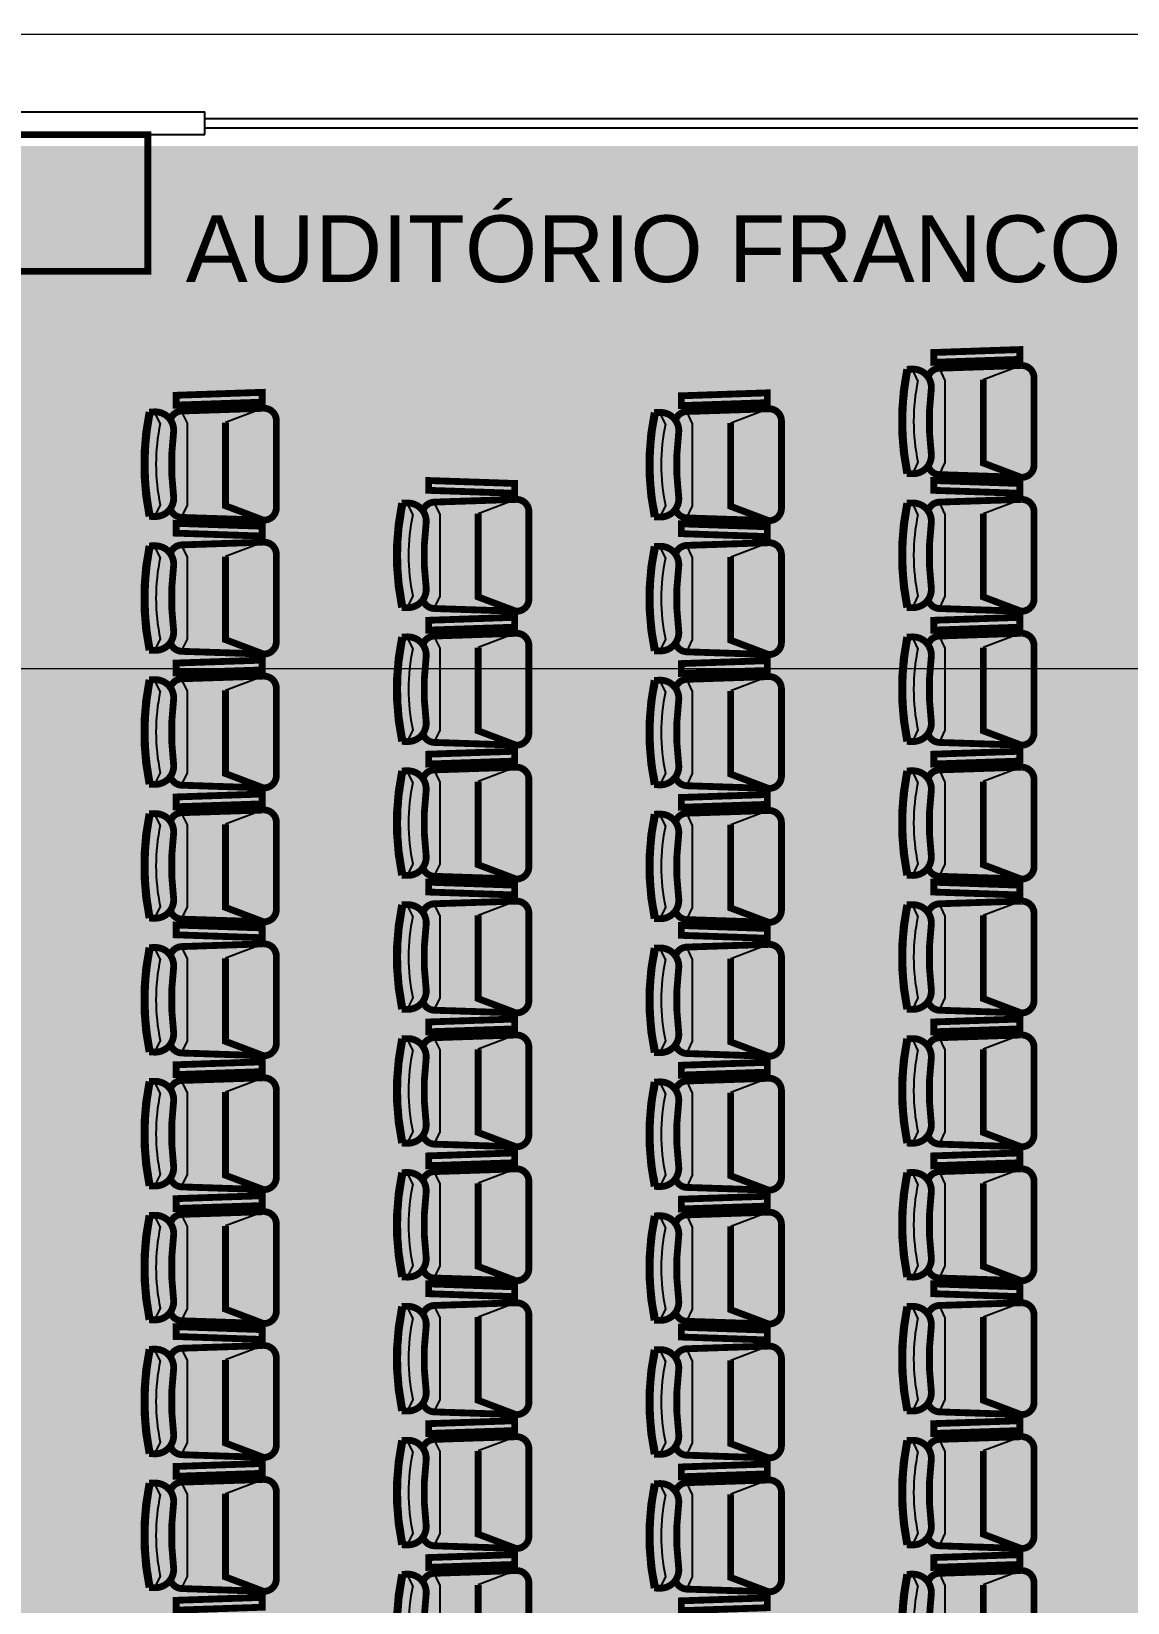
# Model space of a CAD drawing. Header units: metres. Extents: x -331 to 2982, y 362 to 2539.
# Drawn here: x 884.23 to 889.04, y 934.99 to 941.89 of the extents above; entities that cross this region are included whole.
import ezdxf

# ---------------------------------------------------------------- set-up
doc = ezdxf.new("R2010")
doc.units = ezdxf.units.M
doc.layers.add('_salas', color=251, linetype='Continuous', plot=False)
doc.layers.add('Div', color=251, linetype='Continuous')
doc.layers.add('Pis', color=251, linetype='Continuous')
doc.styles.add('DESTAQUE', font='arial.ttf', dxfattribs={"height": 0.4})

msp = doc.modelspace()

# ---------------------------------------------------------------- hatches: boundary and pattern name
at = {"layer": '_salas', "transparency": 33554559}
h = msp.add_hatch(color=256, dxfattribs=at)
h.dxf.hatch_style = 1
h.paths.add_polyline_path([(895.2162, 949.3861), (890.2562, 949.3861), (890.2562, 949.1861), (891.5962, 949.1861), (891.5962, 947.7111, -1.003891), (891.5962, 942.5612), (891.5962, 941.3861), (875.3562, 941.3861), (875.3562, 916.6361), (875.3562, 909.3916), (875.3562, 905.9261), (895.2162, 905.9261)])
h.paths.add_polyline_path([(882.3062, 925.8361), (878.1562, 925.8361), (878.1562, 929.3361), (882.3062, 929.3361)], flags=16)

# ---------------------------------------------------------------- linework, layer by layer
at = {"layer": 'Div', "color": 230, "linetype": 'Continuous', "lineweight": 0}
msp.add_line((877.206, 941.8768), (897.6488, 941.8768), dxfattribs=at)
at = {"layer": 'Div', "lineweight": 0, "ltscale": 0.8}
for p, q in [((884.9886, 941.5061), (891.1886, 941.5061)), ((884.9886, 941.4661), (891.1886, 941.4661))]:
    msp.add_line(p, q, dxfattribs=at)
at = {"layer": 'Div', "color": 150, "linetype": 'Continuous', "lineweight": 0}
msp.add_line((890.8776, 939.0914), (883.1098, 939.0914), dxfattribs=at)
at = {"layer": 'Pis'}
for p, q in [((883.8886, 941.5361), (884.9886, 941.5361)), ((884.9886, 941.4361), (884.9886, 941.5361)), ((884.9886, 941.5061), (891.1886, 941.5061)), ((884.9886, 941.4661), (891.1886, 941.4661)), ((883.8886, 941.4361), (884.9886, 941.4361)), ((888.1193, 940.3559), (888.0947, 940.407)), ((888.2391, 940.3572), (888.2132, 940.411)), ((888.572, 940.4228), (888.406, 940.36)), ((888.2391, 939.9977), (888.2391, 940.3572)), ((885.2456, 940.2351), (885.0796, 940.1723)), ((887.4632, 940.2328), (887.2972, 940.17)), ((884.7929, 940.1682), (884.7684, 940.2193)), ((884.9127, 940.1695), (884.8869, 940.2232)), ((884.9127, 939.81), (884.9127, 940.1695)), ((887.0105, 940.1659), (886.9859, 940.217)), ((887.1303, 940.1672), (887.1044, 940.221)), ((887.1303, 939.8077), (887.1303, 940.1672)), ((888.1193, 939.999), (888.0947, 939.9479)), ((888.2132, 939.944), (888.2391, 939.9977)), ((884.7929, 939.8112), (884.7684, 939.7601)), ((885.9017, 939.7684), (885.8771, 939.8195)), ((886.0215, 939.7696), (885.9957, 939.8234)), ((886.3544, 939.8352), (886.1884, 939.7724)), ((888.1193, 939.7684), (888.0947, 939.8195)), ((888.2391, 939.7696), (888.2132, 939.8234)), ((888.572, 939.8352), (888.406, 939.7724)), ((884.8869, 939.7562), (884.9127, 939.81)), ((886.0215, 939.4101), (886.0215, 939.7696)), ((887.0105, 939.809), (886.9859, 939.7579)), ((887.1044, 939.754), (887.1303, 939.8077)), ((888.2391, 939.4101), (888.2391, 939.7696)), ((884.7929, 939.5806), (884.7684, 939.6317)), ((884.9127, 939.5819), (884.8869, 939.6356)), ((885.2456, 939.6475), (885.0796, 939.5847)), ((887.0105, 939.5784), (886.9859, 939.6295)), ((887.1303, 939.5796), (887.1044, 939.6334)), ((887.4632, 939.6452), (887.2972, 939.5824)), ((884.9127, 939.2224), (884.9127, 939.5819)), ((887.1303, 939.2201), (887.1303, 939.5796)), ((885.9017, 939.4114), (885.8771, 939.3603)), ((885.9957, 939.3564), (886.0215, 939.4101)), ((888.1193, 939.4114), (888.0947, 939.3603)), ((888.2132, 939.3564), (888.2391, 939.4101)), ((884.7929, 939.2237), (884.7684, 939.1726)), ((884.8869, 939.1686), (884.9127, 939.2224)), ((885.9017, 939.1808), (885.8771, 939.2319)), ((886.0215, 939.1821), (885.9957, 939.2358)), ((886.3544, 939.2477), (886.1884, 939.1849)), ((887.0105, 939.2214), (886.9859, 939.1703)), ((887.1044, 939.1664), (887.1303, 939.2201)), ((888.1193, 939.1808), (888.0947, 939.2319)), ((888.2391, 939.1821), (888.2132, 939.2358)), ((888.572, 939.2477), (888.406, 939.1849)), ((886.0215, 938.8226), (886.0215, 939.1821)), ((888.2391, 938.8226), (888.2391, 939.1821)), ((885.2456, 939.0599), (885.0796, 938.9971)), ((887.4632, 939.0577), (887.2972, 938.9949)), ((884.7929, 938.993), (884.7684, 939.0442)), ((884.9127, 938.9943), (884.8869, 939.0481)), ((884.9127, 938.6348), (884.9127, 938.9943)), ((887.0105, 938.9908), (886.9859, 939.0419)), ((887.1303, 938.9921), (887.1044, 939.0458)), ((887.1303, 938.6326), (887.1303, 938.9921)), ((885.9017, 938.8238), (885.8771, 938.7727)), ((885.9957, 938.7688), (886.0215, 938.8226)), ((888.1193, 938.8238), (888.0947, 938.7727)), ((888.2132, 938.7688), (888.2391, 938.8226)), ((885.9017, 938.5932), (885.8771, 938.6443)), ((886.0215, 938.5945), (885.9957, 938.6483)), ((886.3544, 938.6601), (886.1884, 938.5973)), ((888.1193, 938.5932), (888.0947, 938.6443)), ((888.2391, 938.5945), (888.2132, 938.6483)), ((888.572, 938.6601), (888.406, 938.5973)), ((884.7929, 938.6361), (884.7684, 938.585)), ((884.8869, 938.5811), (884.9127, 938.6348)), ((886.0215, 938.235), (886.0215, 938.5945)), ((887.0105, 938.6338), (886.9859, 938.5827)), ((887.1044, 938.5788), (887.1303, 938.6326)), ((888.2391, 938.235), (888.2391, 938.5945)), ((884.7929, 938.4055), (884.7684, 938.4566)), ((884.9127, 938.4067), (884.8869, 938.4605)), ((885.2456, 938.4723), (885.0796, 938.4096)), ((887.0105, 938.4032), (886.9859, 938.4543)), ((887.1303, 938.4045), (887.1044, 938.4583)), ((887.4632, 938.4701), (887.2972, 938.4073)), ((884.9127, 938.0473), (884.9127, 938.4067)), ((887.1303, 938.045), (887.1303, 938.4045)), ((885.9017, 938.2363), (885.8771, 938.1852)), ((885.9957, 938.1813), (886.0215, 938.235)), ((888.1193, 938.2363), (888.0947, 938.1852)), ((888.2132, 938.1813), (888.2391, 938.235)), ((884.7929, 938.0485), (884.7684, 937.9974)), ((884.8869, 937.9935), (884.9127, 938.0473)), ((885.9017, 938.0057), (885.8771, 938.0568)), ((886.0215, 938.0069), (885.9957, 938.0607)), ((886.3544, 938.0725), (886.1884, 938.0097)), ((887.0105, 938.0463), (886.9859, 937.9952)), ((887.1044, 937.9913), (887.1303, 938.045)), ((888.1193, 938.0057), (888.0947, 938.0568)), ((888.2391, 938.0069), (888.2132, 938.0607)), ((888.572, 938.0725), (888.406, 938.0097)), ((886.0215, 937.6474), (886.0215, 938.0069)), ((888.2391, 937.6474), (888.2391, 938.0069)), ((885.2456, 937.8848), (885.0796, 937.822)), ((887.4632, 937.8825), (887.2972, 937.8197)), ((884.7929, 937.8179), (884.7684, 937.869)), ((884.9127, 937.8192), (884.8869, 937.8729)), ((884.9127, 937.4597), (884.9127, 937.8192)), ((887.0105, 937.8157), (886.9859, 937.8668)), ((887.1303, 937.8169), (887.1044, 937.8707)), ((887.1303, 937.4574), (887.1303, 937.8169)), ((885.9017, 937.6487), (885.8771, 937.5976)), ((885.9957, 937.5937), (886.0215, 937.6474)), ((888.1193, 937.6487), (888.0947, 937.5976)), ((888.2132, 937.5937), (888.2391, 937.6474)), ((885.9017, 937.4181), (885.8771, 937.4692)), ((886.0215, 937.4194), (885.9957, 937.4731)), ((886.3544, 937.485), (886.1884, 937.4222)), ((888.1193, 937.4181), (888.0947, 937.4692)), ((888.2391, 937.4194), (888.2132, 937.4731)), ((888.572, 937.485), (888.406, 937.4222)), ((884.7929, 937.461), (884.7684, 937.4098)), ((884.8869, 937.4059), (884.9127, 937.4597)), ((886.0215, 937.0599), (886.0215, 937.4194)), ((887.0105, 937.4587), (886.9859, 937.4076)), ((887.1044, 937.4037), (887.1303, 937.4574)), ((888.2391, 937.0599), (888.2391, 937.4194)), ((884.7929, 937.2303), (884.7684, 937.2814)), ((884.9127, 937.2316), (884.8869, 937.2854)), ((885.2456, 937.2972), (885.0796, 937.2344)), ((887.0105, 937.2281), (886.9859, 937.2792)), ((887.1303, 937.2294), (887.1044, 937.2831)), ((887.4632, 937.295), (887.2972, 937.2322)), ((884.9127, 936.8721), (884.9127, 937.2316)), ((887.1303, 936.8699), (887.1303, 937.2294)), ((885.9017, 937.0611), (885.8771, 937.01)), ((885.9957, 937.0061), (886.0215, 937.0599)), ((888.1193, 937.0611), (888.0947, 937.01)), ((888.2132, 937.0061), (888.2391, 937.0599)), ((884.7929, 936.8734), (884.7684, 936.8223)), ((884.8869, 936.8184), (884.9127, 936.8721)), ((885.9017, 936.8305), (885.8771, 936.8816)), ((886.0215, 936.8318), (885.9957, 936.8855)), ((886.3544, 936.8974), (886.1884, 936.8346)), ((887.0105, 936.8711), (886.9859, 936.82)), ((887.1044, 936.8161), (887.1303, 936.8699)), ((888.1193, 936.8305), (888.0947, 936.8816)), ((888.2391, 936.8318), (888.2132, 936.8855)), ((888.572, 936.8974), (888.406, 936.8346)), ((886.0215, 936.4723), (886.0215, 936.8318)), ((888.2391, 936.4723), (888.2391, 936.8318)), ((885.2456, 936.7096), (885.0796, 936.6468)), ((884.7929, 936.6428), (884.7684, 936.6939)), ((884.9127, 936.644), (884.8869, 936.6978)), ((884.9127, 936.2845), (884.9127, 936.644)), ((887.0105, 936.6405), (886.9859, 936.6916)), ((887.1303, 936.6418), (887.1044, 936.6955)), ((887.1303, 936.2823), (887.1303, 936.6418)), ((887.4632, 936.7074), (887.2972, 936.6446)), ((885.9017, 936.4736), (885.8771, 936.4225)), ((885.9957, 936.4185), (886.0215, 936.4723)), ((888.1193, 936.4736), (888.0947, 936.4225)), ((888.2132, 936.4185), (888.2391, 936.4723)), ((886.0215, 936.2442), (885.9957, 936.298)), ((886.3544, 936.3098), (886.1884, 936.247)), ((888.2391, 936.2442), (888.2132, 936.298)), ((888.572, 936.3098), (888.406, 936.247)), ((884.7929, 936.2858), (884.7684, 936.2347)), ((884.8869, 936.2308), (884.9127, 936.2845)), ((885.9017, 936.2429), (885.8771, 936.2941)), ((886.0215, 935.8847), (886.0215, 936.2442)), ((887.0105, 936.2836), (886.9859, 936.2325)), ((887.1044, 936.2285), (887.1303, 936.2823)), ((888.1193, 936.2429), (888.0947, 936.2941)), ((888.2391, 935.8847), (888.2391, 936.2442)), ((884.7929, 936.0552), (884.7684, 936.1063)), ((884.9127, 936.0565), (884.8869, 936.1102)), ((885.2456, 936.1221), (885.0796, 936.0593)), ((887.0105, 936.0529), (886.9859, 936.1041)), ((887.1303, 936.0542), (887.1044, 936.108)), ((887.4632, 936.1198), (887.2972, 936.057)), ((884.9127, 935.697), (884.9127, 936.0565)), ((887.1303, 935.6947), (887.1303, 936.0542)), ((885.9017, 935.886), (885.8771, 935.8349)), ((885.9957, 935.831), (886.0215, 935.8847)), ((888.1193, 935.886), (888.0947, 935.8349)), ((888.2132, 935.831), (888.2391, 935.8847)), ((884.7929, 935.6982), (884.7684, 935.6471)), ((884.8869, 935.6432), (884.9127, 935.697)), ((885.9017, 935.6554), (885.8771, 935.7065)), ((886.0215, 935.6566), (885.9957, 935.7104)), ((886.3544, 935.7222), (886.1884, 935.6595)), ((887.0105, 935.696), (886.9859, 935.6449)), ((887.1044, 935.641), (887.1303, 935.6947)), ((888.1193, 935.6554), (888.0947, 935.7065)), ((888.2391, 935.6566), (888.2132, 935.7104)), ((888.572, 935.7222), (888.406, 935.6595)), ((886.0215, 935.2972), (886.0215, 935.6566)), ((888.2391, 935.2972), (888.2391, 935.6566)), ((884.7929, 935.4676), (884.7684, 935.5187)), ((884.9127, 935.4689), (884.8869, 935.5227)), ((884.9127, 935.1094), (884.9127, 935.4689)), ((885.2456, 935.5345), (885.0796, 935.4717)), ((887.0105, 935.4654), (886.9859, 935.5165)), ((887.1303, 935.4666), (887.1044, 935.5204)), ((887.4632, 935.5322), (887.2972, 935.4695)), ((887.1303, 935.1072), (887.1303, 935.4666)), ((885.9017, 935.2984), (885.8771, 935.2473)), ((885.9957, 935.2434), (886.0215, 935.2972)), ((888.1193, 935.2984), (888.0947, 935.2473)), ((888.2132, 935.2434), (888.2391, 935.2972)), ((886.0215, 935.0691), (885.9957, 935.1228)), ((886.3544, 935.1347), (886.1884, 935.0719)), ((888.2391, 935.0691), (888.2132, 935.1228)), ((888.572, 935.1347), (888.406, 935.0719)), ((884.7929, 935.1107), (884.7684, 935.0596)), ((884.8869, 935.0557), (884.9127, 935.1094)), ((885.9017, 935.0678), (885.8771, 935.1189)), ((886.0215, 934.7096), (886.0215, 935.0691)), ((887.0105, 935.1084), (886.9859, 935.0573)), ((887.1044, 935.0534), (887.1303, 935.1072)), ((888.1193, 935.0678), (888.0947, 935.1189)), ((888.2391, 934.7096), (888.2391, 935.0691))]:
    msp.add_line(p, q, dxfattribs=at)
at = {"layer": 'Pis', "const_width": 0.03}
for points in [[(884.7386, 941.4361), (884.1386, 941.4361), (884.1386, 940.8361), (884.7386, 940.8361)], [(888.5668, 940.4928), (888.1891, 940.4799), (888.1891, 940.4368), (888.5668, 940.4497)], [(885.2404, 940.3051), (884.8628, 940.2922), (884.8628, 940.2491), (885.2404, 940.2619)], [(887.458, 940.3028), (887.0803, 940.2899), (887.0803, 940.2468), (887.458, 940.2597)], [(886.3492, 939.8621), (885.9716, 939.875), (885.9716, 939.9181), (886.3492, 939.9052)], [(886.3492, 939.8621), (885.9716, 939.875), (885.9716, 939.9181), (886.3492, 939.9052)], [(888.5668, 939.8621), (888.1891, 939.875), (888.1891, 939.9181), (888.5668, 939.9052)], [(888.5668, 939.8621), (888.1891, 939.875), (888.1891, 939.9181), (888.5668, 939.9052)], [(885.2404, 939.6744), (884.8628, 939.6872), (884.8628, 939.7303), (885.2404, 939.7175)], [(885.2404, 939.6744), (884.8628, 939.6872), (884.8628, 939.7303), (885.2404, 939.7175)], [(887.458, 939.6721), (887.0803, 939.685), (887.0803, 939.7281), (887.458, 939.7152)], [(887.458, 939.6721), (887.0803, 939.685), (887.0803, 939.7281), (887.458, 939.7152)], [(886.3492, 939.3177), (885.9716, 939.3048), (885.9716, 939.2617), (886.3492, 939.2745)], [(888.5668, 939.3177), (888.1891, 939.3048), (888.1891, 939.2617), (888.5668, 939.2745)], [(885.2404, 939.1299), (884.8628, 939.1171), (884.8628, 939.0739), (885.2404, 939.0868)], [(887.458, 939.1277), (887.0803, 939.1148), (887.0803, 939.0717), (887.458, 939.0845)], [(886.3492, 938.7301), (885.9716, 938.7172), (885.9716, 938.6741), (886.3492, 938.687)], [(888.5668, 938.7301), (888.1891, 938.7172), (888.1891, 938.6741), (888.5668, 938.687)], [(885.2404, 938.5423), (884.8628, 938.5295), (884.8628, 938.4864), (885.2404, 938.4992)], [(887.458, 938.5401), (887.0803, 938.5272), (887.0803, 938.4841), (887.458, 938.497)], [(886.3492, 938.0994), (885.9716, 938.1123), (885.9716, 938.1554), (886.3492, 938.1425)], [(886.3492, 938.0994), (885.9716, 938.1123), (885.9716, 938.1554), (886.3492, 938.1425)], [(888.5668, 938.0994), (888.1891, 938.1123), (888.1891, 938.1554), (888.5668, 938.1425)], [(888.5668, 938.0994), (888.1891, 938.1123), (888.1891, 938.1554), (888.5668, 938.1425)], [(885.2404, 937.9117), (884.8628, 937.9245), (884.8628, 937.9676), (885.2404, 937.9548)], [(885.2404, 937.9117), (884.8628, 937.9245), (884.8628, 937.9676), (885.2404, 937.9548)], [(887.458, 937.9094), (887.0803, 937.9223), (887.0803, 937.9654), (887.458, 937.9525)], [(887.458, 937.9094), (887.0803, 937.9223), (887.0803, 937.9654), (887.458, 937.9525)], [(886.3492, 937.555), (885.9716, 937.5421), (885.9716, 937.499), (886.3492, 937.5118)], [(888.5668, 937.555), (888.1891, 937.5421), (888.1891, 937.499), (888.5668, 937.5118)], [(885.2404, 937.3672), (884.8628, 937.3543), (884.8628, 937.3112), (885.2404, 937.3241)], [(887.458, 937.365), (887.0803, 937.3521), (887.0803, 937.309), (887.458, 937.3218)], [(886.3492, 936.9674), (885.9716, 936.9545), (885.9716, 936.9114), (886.3492, 936.9243)], [(888.5668, 936.9674), (888.1891, 936.9545), (888.1891, 936.9114), (888.5668, 936.9243)], [(885.2404, 936.7796), (884.8628, 936.7668), (884.8628, 936.7237), (885.2404, 936.7365)], [(887.458, 936.7774), (887.0803, 936.7645), (887.0803, 936.7214), (887.458, 936.7343)], [(886.3492, 936.3367), (885.9716, 936.3496), (885.9716, 936.3927), (886.3492, 936.3798)], [(886.3492, 936.3367), (885.9716, 936.3496), (885.9716, 936.3927), (886.3492, 936.3798)], [(888.5668, 936.3367), (888.1891, 936.3496), (888.1891, 936.3927), (888.5668, 936.3798)], [(888.5668, 936.3367), (888.1891, 936.3496), (888.1891, 936.3927), (888.5668, 936.3798)], [(885.2404, 936.1489), (884.8628, 936.1618), (884.8628, 936.2049), (885.2404, 936.1921)], [(885.2404, 936.1489), (884.8628, 936.1618), (884.8628, 936.2049), (885.2404, 936.1921)], [(887.458, 936.1467), (887.0803, 936.1596), (887.0803, 936.2027), (887.458, 936.1898)], [(887.458, 936.1467), (887.0803, 936.1596), (887.0803, 936.2027), (887.458, 936.1898)], [(886.3492, 935.7922), (885.9716, 935.7794), (885.9716, 935.7363), (886.3492, 935.7491)], [(888.5668, 935.7922), (888.1891, 935.7794), (888.1891, 935.7363), (888.5668, 935.7491)], [(885.2404, 935.6045), (884.8628, 935.5916), (884.8628, 935.5485), (885.2404, 935.5614)], [(887.458, 935.6022), (887.0803, 935.5894), (887.0803, 935.5463), (887.458, 935.5591)], [(886.3492, 935.2047), (885.9716, 935.1918), (885.9716, 935.1487), (886.3492, 935.1616)], [(888.5668, 935.2047), (888.1891, 935.1918), (888.1891, 935.1487), (888.5668, 935.1616)], [(885.2404, 935.0169), (884.8628, 935.0041), (884.8628, 934.9609), (885.2404, 934.9738)], [(887.458, 935.0147), (887.0803, 935.0018), (887.0803, 934.9587), (887.458, 934.9716)]]:
    msp.add_lwpolyline(points, close=True, dxfattribs=at)
for points in [[(888.1638, 939.9826, 0.320836), (888.2132, 939.944), (888.572, 939.9321, 0.430564), (888.6289, 939.9859), (888.6289, 940.369, 0.430564), (888.572, 940.4228), (888.2132, 940.411, 0.320836), (888.1638, 940.3723)], [(884.8375, 939.7949, 0.320836), (884.8869, 939.7562), (885.2456, 939.7444, 0.430564), (885.3025, 939.7982), (885.3025, 940.1812, 0.430564), (885.2456, 940.2351), (884.8869, 940.2232, 0.320836), (884.8375, 940.1846)], [(887.055, 939.7926, 0.320836), (887.1044, 939.754), (887.4632, 939.7421, 0.430564), (887.5201, 939.7959), (887.5201, 940.179, 0.430564), (887.4632, 940.2328), (887.1044, 940.221, 0.320836), (887.055, 940.1823)], [(885.9463, 939.395, 0.320836), (885.9957, 939.3564), (886.3544, 939.3445, 0.430564), (886.4113, 939.3984), (886.4113, 939.7814, 0.430564), (886.3544, 939.8352), (885.9957, 939.8234, 0.320836), (885.9463, 939.7848)], [(888.1638, 939.395, 0.320836), (888.2132, 939.3564), (888.572, 939.3445, 0.430564), (888.6289, 939.3984), (888.6289, 939.7814, 0.430564), (888.572, 939.8352), (888.2132, 939.8234, 0.320836), (888.1638, 939.7848)], [(884.8375, 939.2073, 0.320836), (884.8869, 939.1686), (885.2456, 939.1568, 0.430564), (885.3025, 939.2106), (885.3025, 939.5937, 0.430564), (885.2456, 939.6475), (884.8869, 939.6356, 0.320836), (884.8375, 939.597)], [(887.055, 939.205, 0.320836), (887.1044, 939.1664), (887.4632, 939.1545, 0.430564), (887.5201, 939.2084), (887.5201, 939.5914, 0.430564), (887.4632, 939.6452), (887.1044, 939.6334, 0.320836), (887.055, 939.5948)], [(885.9463, 938.8075, 0.320836), (885.9957, 938.7688), (886.3544, 938.757, 0.430564), (886.4113, 938.8108), (886.4113, 939.1938, 0.430564), (886.3544, 939.2477), (885.9957, 939.2358, 0.320836), (885.9463, 939.1972)], [(888.1638, 938.8075, 0.320836), (888.2132, 938.7688), (888.572, 938.757, 0.430564), (888.6289, 938.8108), (888.6289, 939.1938, 0.430564), (888.572, 939.2477), (888.2132, 939.2358, 0.320836), (888.1638, 939.1972)], [(884.8375, 938.6197, 0.320836), (884.8869, 938.5811), (885.2456, 938.5692, 0.430564), (885.3025, 938.6231), (885.3025, 939.0061, 0.430564), (885.2456, 939.0599), (884.8869, 939.0481, 0.320836), (884.8375, 939.0094)], [(887.055, 938.6175, 0.320836), (887.1044, 938.5788), (887.4632, 938.567, 0.430564), (887.5201, 938.6208), (887.5201, 939.0038, 0.430564), (887.4632, 939.0577), (887.1044, 939.0458, 0.320836), (887.055, 939.0072)], [(885.9463, 938.2199, 0.320836), (885.9957, 938.1813), (886.3544, 938.1694, 0.430564), (886.4113, 938.2232), (886.4113, 938.6063, 0.430564), (886.3544, 938.6601), (885.9957, 938.6483, 0.320836), (885.9463, 938.6096)], [(888.1638, 938.2199, 0.320836), (888.2132, 938.1813), (888.572, 938.1694, 0.430564), (888.6289, 938.2232), (888.6289, 938.6063, 0.430564), (888.572, 938.6601), (888.2132, 938.6483, 0.320836), (888.1638, 938.6096)], [(884.8375, 938.0321, 0.320836), (884.8869, 937.9935), (885.2456, 937.9817, 0.430564), (885.3025, 938.0355), (885.3025, 938.4185, 0.430564), (885.2456, 938.4723), (884.8869, 938.4605, 0.320836), (884.8375, 938.4219)], [(887.055, 938.0299, 0.320836), (887.1044, 937.9913), (887.4632, 937.9794, 0.430564), (887.5201, 938.0332), (887.5201, 938.4163, 0.430564), (887.4632, 938.4701), (887.1044, 938.4583, 0.320836), (887.055, 938.4196)], [(885.9463, 937.6323, 0.320836), (885.9957, 937.5937), (886.3544, 937.5818, 0.430564), (886.4113, 937.6357), (886.4113, 938.0187, 0.430564), (886.3544, 938.0725), (885.9957, 938.0607, 0.320836), (885.9463, 938.022)], [(888.1638, 937.6323, 0.320836), (888.2132, 937.5937), (888.572, 937.5818, 0.430564), (888.6289, 937.6357), (888.6289, 938.0187, 0.430564), (888.572, 938.0725), (888.2132, 938.0607, 0.320836), (888.1638, 938.022)], [(884.8375, 937.4446, 0.320836), (884.8869, 937.4059), (885.2456, 937.3941, 0.430564), (885.3025, 937.4479), (885.3025, 937.831, 0.430564), (885.2456, 937.8848), (884.8869, 937.8729, 0.320836), (884.8375, 937.8343)], [(887.055, 937.4423, 0.320836), (887.1044, 937.4037), (887.4632, 937.3918, 0.430564), (887.5201, 937.4457), (887.5201, 937.8287, 0.430564), (887.4632, 937.8825), (887.1044, 937.8707, 0.320836), (887.055, 937.832)], [(885.9463, 937.0448, 0.320836), (885.9957, 937.0061), (886.3544, 936.9943, 0.430564), (886.4113, 937.0481), (886.4113, 937.4311, 0.430564), (886.3544, 937.485), (885.9957, 937.4731, 0.320836), (885.9463, 937.4345)], [(888.1638, 937.0448, 0.320836), (888.2132, 937.0061), (888.572, 936.9943, 0.430564), (888.6289, 937.0481), (888.6289, 937.4311, 0.430564), (888.572, 937.485), (888.2132, 937.4731, 0.320836), (888.1638, 937.4345)], [(884.8375, 936.857, 0.320836), (884.8869, 936.8184), (885.2456, 936.8065, 0.430564), (885.3025, 936.8603), (885.3025, 937.2434, 0.430564), (885.2456, 937.2972), (884.8869, 937.2854, 0.320836), (884.8375, 937.2467)], [(887.055, 936.8548, 0.320836), (887.1044, 936.8161), (887.4632, 936.8043, 0.430564), (887.5201, 936.8581), (887.5201, 937.2411, 0.430564), (887.4632, 937.295), (887.1044, 937.2831, 0.320836), (887.055, 937.2445)], [(885.9463, 936.4572, 0.320836), (885.9957, 936.4185), (886.3544, 936.4067, 0.430564), (886.4113, 936.4605), (886.4113, 936.8436, 0.430564), (886.3544, 936.8974), (885.9957, 936.8855, 0.320836), (885.9463, 936.8469)], [(888.1638, 936.4572, 0.320836), (888.2132, 936.4185), (888.572, 936.4067, 0.430564), (888.6289, 936.4605), (888.6289, 936.8436, 0.430564), (888.572, 936.8974), (888.2132, 936.8855, 0.320836), (888.1638, 936.8469)], [(884.8375, 936.2694, 0.320836), (884.8869, 936.2308), (885.2456, 936.2189, 0.430564), (885.3025, 936.2728), (885.3025, 936.6558, 0.430564), (885.2456, 936.7096), (884.8869, 936.6978, 0.320836), (884.8375, 936.6592)], [(887.055, 936.2672, 0.320836), (887.1044, 936.2285), (887.4632, 936.2167, 0.430564), (887.5201, 936.2705), (887.5201, 936.6536, 0.430564), (887.4632, 936.7074), (887.1044, 936.6955, 0.320836), (887.055, 936.6569)], [(885.9463, 935.8696, 0.320836), (885.9957, 935.831), (886.3544, 935.8191, 0.430564), (886.4113, 935.873), (886.4113, 936.256, 0.430564), (886.3544, 936.3098), (885.9957, 936.298, 0.320836), (885.9463, 936.2593)], [(888.1638, 935.8696, 0.320836), (888.2132, 935.831), (888.572, 935.8191, 0.430564), (888.6289, 935.873), (888.6289, 936.256, 0.430564), (888.572, 936.3098), (888.2132, 936.298, 0.320836), (888.1638, 936.2593)], [(884.8375, 935.6819, 0.320836), (884.8869, 935.6432), (885.2456, 935.6314, 0.430564), (885.3025, 935.6852), (885.3025, 936.0682, 0.430564), (885.2456, 936.1221), (884.8869, 936.1102, 0.320836), (884.8375, 936.0716)], [(887.055, 935.6796, 0.320836), (887.1044, 935.641), (887.4632, 935.6291, 0.430564), (887.5201, 935.683), (887.5201, 936.066, 0.430564), (887.4632, 936.1198), (887.1044, 936.108, 0.320836), (887.055, 936.0693)], [(885.9463, 935.282, 0.320836), (885.9957, 935.2434), (886.3544, 935.2316, 0.430564), (886.4113, 935.2854), (886.4113, 935.6684, 0.430564), (886.3544, 935.7222), (885.9957, 935.7104, 0.320836), (885.9463, 935.6718)], [(888.1638, 935.282, 0.320836), (888.2132, 935.2434), (888.572, 935.2316, 0.430564), (888.6289, 935.2854), (888.6289, 935.6684, 0.430564), (888.572, 935.7222), (888.2132, 935.7104, 0.320836), (888.1638, 935.6718)], [(884.8375, 935.0943, 0.320836), (884.8869, 935.0557), (885.2456, 935.0438, 0.430564), (885.3025, 935.0976), (885.3025, 935.4807, 0.430564), (885.2456, 935.5345), (884.8869, 935.5227, 0.320836), (884.8375, 935.484)], [(887.055, 935.092, 0.320836), (887.1044, 935.0534), (887.4632, 935.0416, 0.430564), (887.5201, 935.0954), (887.5201, 935.4784, 0.430564), (887.4632, 935.5322), (887.1044, 935.5204, 0.320836), (887.055, 935.4818)], [(885.9463, 934.6945, 0.320836), (885.9957, 934.6558), (886.3544, 934.644, 0.430564), (886.4113, 934.6978), (886.4113, 935.0809, 0.430564), (886.3544, 935.1347), (885.9957, 935.1228, 0.320836), (885.9463, 935.0842)], [(888.1638, 934.6945, 0.320836), (888.2132, 934.6558), (888.572, 934.644, 0.430564), (888.6289, 934.6978), (888.6289, 935.0809, 0.430564), (888.572, 935.1347), (888.2132, 935.1228, 0.320836), (888.1638, 935.0842)]]:
    msp.add_lwpolyline(points, format="xyb", dxfattribs=at)
for points in [[(888.0701, 940.4062), (888.0947, 940.407, -0.46106), (888.1776, 940.3162, 0.062207), (888.1776, 940.0387, -0.46106), (888.0947, 939.9479), (888.0701, 939.9487, -0.102212)], [(884.7437, 940.2185), (884.7684, 940.2193, -0.46106), (884.8513, 940.1285, 0.062207), (884.8513, 939.851, -0.46106), (884.7684, 939.7601), (884.7437, 939.7609, -0.102212)], [(886.9613, 940.2162), (886.9859, 940.217, -0.46106), (887.0688, 940.1262, 0.062207), (887.0688, 939.8487, -0.46106), (886.9859, 939.7579), (886.9613, 939.7587, -0.102212)], [(885.8525, 939.8187), (885.8771, 939.8195, -0.46106), (885.96, 939.7286, 0.062207), (885.96, 939.4511, -0.46106), (885.8771, 939.3603), (885.8525, 939.3611, -0.102212)], [(888.0701, 939.8187), (888.0947, 939.8195, -0.46106), (888.1776, 939.7286, 0.062207), (888.1776, 939.4511, -0.46106), (888.0947, 939.3603), (888.0701, 939.3611, -0.102212)], [(884.7437, 939.6309), (884.7684, 939.6317, -0.46106), (884.8513, 939.5409, 0.062207), (884.8513, 939.2634, -0.46106), (884.7684, 939.1726), (884.7437, 939.1734, -0.102212)], [(886.9613, 939.6287), (886.9859, 939.6295, -0.46106), (887.0688, 939.5386, 0.062207), (887.0688, 939.2611, -0.46106), (886.9859, 939.1703), (886.9613, 939.1711, -0.102212)], [(885.8525, 939.2311), (885.8771, 939.2319, -0.46106), (885.96, 939.1411, 0.062207), (885.96, 938.8636, -0.46106), (885.8771, 938.7727), (885.8525, 938.7735, -0.102212)], [(888.0701, 939.2311), (888.0947, 939.2319, -0.46106), (888.1776, 939.1411, 0.062207), (888.1776, 938.8636, -0.46106), (888.0947, 938.7727), (888.0701, 938.7735, -0.102212)], [(884.7437, 939.0433), (884.7684, 939.0442, -0.46106), (884.8513, 938.9533, 0.062207), (884.8513, 938.6758, -0.46106), (884.7684, 938.585), (884.7437, 938.5858, -0.102212)], [(886.9613, 939.0411), (886.9859, 939.0419, -0.46106), (887.0688, 938.9511, 0.062207), (887.0688, 938.6736, -0.46106), (886.9859, 938.5827), (886.9613, 938.5835, -0.102212)], [(885.8525, 938.6435), (885.8771, 938.6443, -0.46106), (885.96, 938.5535, 0.062207), (885.96, 938.276, -0.46106), (885.8771, 938.1852), (885.8525, 938.186, -0.102212)], [(888.0701, 938.6435), (888.0947, 938.6443, -0.46106), (888.1776, 938.5535, 0.062207), (888.1776, 938.276, -0.46106), (888.0947, 938.1852), (888.0701, 938.186, -0.102212)], [(884.7437, 938.4558), (884.7684, 938.4566, -0.46106), (884.8513, 938.3658, 0.062207), (884.8513, 938.0883, -0.46106), (884.7684, 937.9974), (884.7437, 937.9982, -0.102212)], [(886.9613, 938.4535), (886.9859, 938.4543, -0.46106), (887.0688, 938.3635, 0.062207), (887.0688, 938.086, -0.46106), (886.9859, 937.9952), (886.9613, 937.996, -0.102212)], [(885.8525, 938.056), (885.8771, 938.0568, -0.46106), (885.96, 937.9659, 0.062207), (885.96, 937.6884, -0.46106), (885.8771, 937.5976), (885.8525, 937.5984, -0.102212)], [(888.0701, 938.056), (888.0947, 938.0568, -0.46106), (888.1776, 937.9659, 0.062207), (888.1776, 937.6884, -0.46106), (888.0947, 937.5976), (888.0701, 937.5984, -0.102212)], [(884.7437, 937.8682), (884.7684, 937.869, -0.46106), (884.8513, 937.7782, 0.062207), (884.8513, 937.5007, -0.46106), (884.7684, 937.4098), (884.7437, 937.4107, -0.102212)], [(886.9613, 937.866), (886.9859, 937.8668, -0.46106), (887.0688, 937.7759, 0.062207), (887.0688, 937.4984, -0.46106), (886.9859, 937.4076), (886.9613, 937.4084, -0.102212)], [(885.8525, 937.4684), (885.8771, 937.4692, -0.46106), (885.96, 937.3784, 0.062207), (885.96, 937.1009, -0.46106), (885.8771, 937.01), (885.8525, 937.0108, -0.102212)], [(888.0701, 937.4684), (888.0947, 937.4692, -0.46106), (888.1776, 937.3784, 0.062207), (888.1776, 937.1009, -0.46106), (888.0947, 937.01), (888.0701, 937.0108, -0.102212)], [(884.7437, 937.2806), (884.7684, 937.2814, -0.46106), (884.8513, 937.1906, 0.062207), (884.8513, 936.9131, -0.46106), (884.7684, 936.8223), (884.7437, 936.8231, -0.102212)], [(886.9613, 937.2784), (886.9859, 937.2792, -0.46106), (887.0688, 937.1884, 0.062207), (887.0688, 936.9109, -0.46106), (886.9859, 936.82), (886.9613, 936.8208, -0.102212)], [(885.8525, 936.8808), (885.8771, 936.8816, -0.46106), (885.96, 936.7908, 0.062207), (885.96, 936.5133, -0.46106), (885.8771, 936.4225), (885.8525, 936.4233, -0.102212)], [(888.0701, 936.8808), (888.0947, 936.8816, -0.46106), (888.1776, 936.7908, 0.062207), (888.1776, 936.5133, -0.46106), (888.0947, 936.4225), (888.0701, 936.4233, -0.102212)], [(884.7437, 936.6931), (884.7684, 936.6939, -0.46106), (884.8513, 936.603, 0.062207), (884.8513, 936.3255, -0.46106), (884.7684, 936.2347), (884.7437, 936.2355, -0.102212)], [(886.9613, 936.6908), (886.9859, 936.6916, -0.46106), (887.0688, 936.6008, 0.062207), (887.0688, 936.3233, -0.46106), (886.9859, 936.2325), (886.9613, 936.2333, -0.102212)], [(885.8525, 936.2932), (885.8771, 936.2941, -0.46106), (885.96, 936.2032, 0.062207), (885.96, 935.9257, -0.46106), (885.8771, 935.8349), (885.8525, 935.8357, -0.102212)], [(888.0701, 936.2932), (888.0947, 936.2941, -0.46106), (888.1776, 936.2032, 0.062207), (888.1776, 935.9257, -0.46106), (888.0947, 935.8349), (888.0701, 935.8357, -0.102212)], [(884.7437, 936.1055), (884.7684, 936.1063, -0.46106), (884.8513, 936.0155, 0.062207), (884.8513, 935.738, -0.46106), (884.7684, 935.6471), (884.7437, 935.6479, -0.102212)], [(886.9613, 936.1032), (886.9859, 936.1041, -0.46106), (887.0688, 936.0132, 0.062207), (887.0688, 935.7357, -0.46106), (886.9859, 935.6449), (886.9613, 935.6457, -0.102212)], [(885.8525, 935.7057), (885.8771, 935.7065, -0.46106), (885.96, 935.6157, 0.062207), (885.96, 935.3382, -0.46106), (885.8771, 935.2473), (885.8525, 935.2481, -0.102212)], [(888.0701, 935.7057), (888.0947, 935.7065, -0.46106), (888.1776, 935.6157, 0.062207), (888.1776, 935.3382, -0.46106), (888.0947, 935.2473), (888.0701, 935.2481, -0.102212)], [(884.7437, 935.5179), (884.7684, 935.5187, -0.46106), (884.8513, 935.4279, 0.062207), (884.8513, 935.1504, -0.46106), (884.7684, 935.0596), (884.7437, 935.0604, -0.102212)], [(886.9613, 935.5157), (886.9859, 935.5165, -0.46106), (887.0688, 935.4257, 0.062207), (887.0688, 935.1482, -0.46106), (886.9859, 935.0573), (886.9613, 935.0581, -0.102212)], [(885.8525, 935.1181), (885.8771, 935.1189, -0.46106), (885.96, 935.0281, 0.062207), (885.96, 934.7506, -0.46106), (885.8771, 934.6597), (885.8525, 934.6606, -0.102212)], [(888.0701, 935.1181), (888.0947, 935.1189, -0.46106), (888.1776, 935.0281, 0.062207), (888.1776, 934.7506, -0.46106), (888.0947, 934.6597), (888.0701, 934.6606, -0.102212)]]:
    msp.add_lwpolyline(points, format="xyb", close=True, dxfattribs=at)
for points in [[(888.572, 939.9321), (888.406, 939.9949), (888.406, 940.36)], [(885.2456, 939.7444), (885.0796, 939.8072), (885.0796, 940.1723)], [(887.4632, 939.7421), (887.2972, 939.8049), (887.2972, 940.17)], [(886.3544, 939.3445), (886.1884, 939.4073), (886.1884, 939.7724)], [(888.572, 939.3445), (888.406, 939.4073), (888.406, 939.7724)], [(885.2456, 939.1568), (885.0796, 939.2196), (885.0796, 939.5847)], [(887.4632, 939.1545), (887.2972, 939.2173), (887.2972, 939.5824)], [(886.3544, 938.757), (886.1884, 938.8198), (886.1884, 939.1849)], [(888.572, 938.757), (888.406, 938.8198), (888.406, 939.1849)], [(885.2456, 938.5692), (885.0796, 938.632), (885.0796, 938.9971)], [(887.4632, 938.567), (887.2972, 938.6298), (887.2972, 938.9949)], [(886.3544, 938.1694), (886.1884, 938.2322), (886.1884, 938.5973)], [(888.572, 938.1694), (888.406, 938.2322), (888.406, 938.5973)], [(885.2456, 937.9817), (885.0796, 938.0445), (885.0796, 938.4096)], [(887.4632, 937.9794), (887.2972, 938.0422), (887.2972, 938.4073)], [(886.3544, 937.5818), (886.1884, 937.6446), (886.1884, 938.0097)], [(888.572, 937.5818), (888.406, 937.6446), (888.406, 938.0097)], [(885.2456, 937.3941), (885.0796, 937.4569), (885.0796, 937.822)], [(887.4632, 937.3918), (887.2972, 937.4546), (887.2972, 937.8197)], [(886.3544, 936.9943), (886.1884, 937.0571), (886.1884, 937.4222)], [(888.572, 936.9943), (888.406, 937.0571), (888.406, 937.4222)], [(885.2456, 936.8065), (885.0796, 936.8693), (885.0796, 937.2344)], [(887.4632, 936.8043), (887.2972, 936.8671), (887.2972, 937.2322)], [(886.3544, 936.4067), (886.1884, 936.4695), (886.1884, 936.8346)], [(888.572, 936.4067), (888.406, 936.4695), (888.406, 936.8346)], [(885.2456, 936.2189), (885.0796, 936.2817), (885.0796, 936.6468)], [(887.4632, 936.2167), (887.2972, 936.2795), (887.2972, 936.6446)], [(886.3544, 935.8191), (886.1884, 935.8819), (886.1884, 936.247)], [(888.572, 935.8191), (888.406, 935.8819), (888.406, 936.247)], [(885.2456, 935.6314), (885.0796, 935.6942), (885.0796, 936.0593)], [(887.4632, 935.6291), (887.2972, 935.6919), (887.2972, 936.057)], [(886.3544, 935.2316), (886.1884, 935.2944), (886.1884, 935.6595)], [(888.572, 935.2316), (888.406, 935.2944), (888.406, 935.6595)], [(885.2456, 935.0438), (885.0796, 935.1066), (885.0796, 935.4717)], [(887.4632, 935.0416), (887.2972, 935.1044), (887.2972, 935.4695)], [(886.3544, 934.644), (886.1884, 934.7068), (886.1884, 935.0719)], [(888.572, 934.644), (888.406, 934.7068), (888.406, 935.0719)]]:
    msp.add_lwpolyline(points, dxfattribs=at)
at = {"layer": 'Pis'}
for centre, radius, start, end in [((889.1737, 940.1775), 1.1109, 168.08873, 191.9159), ((888.9619, 940.1775), 0.8614, 168.04144, 191.95856), ((885.8474, 939.9898), 1.1109, 168.08873, 191.9159), ((885.6356, 939.9897), 0.8614, 168.04144, 191.95856), ((888.0649, 939.9875), 1.1109, 168.08873, 191.9159), ((887.8532, 939.9875), 0.8614, 168.04144, 191.95856), ((886.9562, 939.5899), 1.1109, 168.08873, 191.9159), ((889.1737, 939.5899), 1.1109, 168.08873, 191.9159), ((886.7444, 939.5899), 0.8614, 168.04144, 191.95856), ((888.9619, 939.5899), 0.8614, 168.04144, 191.95856), ((885.8474, 939.4022), 1.1109, 168.08873, 191.9159), ((888.0649, 939.3999), 1.1109, 168.08873, 191.9159), ((885.6356, 939.4021), 0.8614, 168.04144, 191.95856), ((887.8532, 939.3999), 0.8614, 168.04144, 191.95856), ((886.9562, 939.0024), 1.1109, 168.08873, 191.9159), ((889.1737, 939.0024), 1.1109, 168.08873, 191.9159), ((886.7444, 939.0023), 0.8614, 168.04144, 191.95856), ((888.9619, 939.0023), 0.8614, 168.04144, 191.95856), ((885.8474, 938.8146), 1.1109, 168.08873, 191.9159), ((885.6356, 938.8146), 0.8614, 168.04144, 191.95856), ((888.0649, 938.8124), 1.1109, 168.08873, 191.9159), ((887.8532, 938.8123), 0.8614, 168.04144, 191.95856), ((886.9562, 938.4148), 1.1109, 168.08873, 191.9159), ((889.1737, 938.4148), 1.1109, 168.08873, 191.9159), ((886.7444, 938.4148), 0.8614, 168.04144, 191.95856), ((888.9619, 938.4148), 0.8614, 168.04144, 191.95856), ((885.8474, 938.227), 1.1109, 168.08873, 191.9159), ((888.0649, 938.2248), 1.1109, 168.08873, 191.9159), ((885.6356, 938.227), 0.8614, 168.04144, 191.95856), ((887.8532, 938.2248), 0.8614, 168.04144, 191.95856), ((886.9562, 937.8272), 1.1109, 168.08873, 191.9159), ((889.1737, 937.8272), 1.1109, 168.08873, 191.9159), ((886.7444, 937.8272), 0.8614, 168.04144, 191.95856), ((888.9619, 937.8272), 0.8614, 168.04144, 191.95856), ((885.8474, 937.6395), 1.1109, 168.08873, 191.9159), ((885.6356, 937.6394), 0.8614, 168.04144, 191.95856), ((888.0649, 937.6372), 1.1109, 168.08873, 191.9159), ((887.8532, 937.6372), 0.8614, 168.04144, 191.95856), ((886.9562, 937.2397), 1.1109, 168.08873, 191.9159), ((889.1737, 937.2397), 1.1109, 168.08873, 191.9159), ((886.7444, 937.2396), 0.8614, 168.04144, 191.95856), ((888.9619, 937.2396), 0.8614, 168.04144, 191.95856), ((885.8474, 937.0519), 1.1109, 168.08873, 191.9159), ((888.0649, 937.0497), 1.1109, 168.08873, 191.9159), ((885.6356, 937.0519), 0.8614, 168.04144, 191.95856), ((887.8532, 937.0496), 0.8614, 168.04144, 191.95856), ((886.9562, 936.6521), 1.1109, 168.08873, 191.9159), ((889.1737, 936.6521), 1.1109, 168.08873, 191.9159), ((886.7444, 936.652), 0.8614, 168.04144, 191.95856), ((888.9619, 936.652), 0.8614, 168.04144, 191.95856), ((885.8474, 936.4643), 1.1109, 168.08873, 191.9159), ((885.6356, 936.4643), 0.8614, 168.04144, 191.95856), ((888.0649, 936.4621), 1.1109, 168.08873, 191.9159), ((887.8532, 936.462), 0.8614, 168.04144, 191.95856), ((886.9562, 936.0645), 1.1109, 168.08873, 191.9159), ((886.7444, 936.0645), 0.8614, 168.04144, 191.95856), ((889.1737, 936.0645), 1.1109, 168.08873, 191.9159), ((888.9619, 936.0645), 0.8614, 168.04144, 191.95856), ((885.8474, 935.8768), 1.1109, 168.08873, 191.9159), ((888.0649, 935.8745), 1.1109, 168.08873, 191.9159), ((885.6356, 935.8767), 0.8614, 168.04144, 191.95856), ((887.8532, 935.8745), 0.8614, 168.04144, 191.95856), ((886.9562, 935.4769), 1.1109, 168.08873, 191.9159), ((889.1737, 935.4769), 1.1109, 168.08873, 191.9159), ((886.7444, 935.4769), 0.8614, 168.04144, 191.95856), ((888.9619, 935.4769), 0.8614, 168.04144, 191.95856), ((885.8474, 935.2892), 1.1109, 168.08873, 191.9159), ((885.6356, 935.2892), 0.8614, 168.04144, 191.95856), ((888.0649, 935.2869), 1.1109, 168.08873, 191.9159), ((887.8532, 935.2869), 0.8614, 168.04144, 191.95856), ((886.9562, 934.8894), 1.1109, 168.08873, 191.9159), ((886.7444, 934.8893), 0.8614, 168.04144, 191.95856), ((889.1737, 934.8894), 1.1109, 168.08873, 191.9159), ((888.9619, 934.8893), 0.8614, 168.04144, 191.95856)]:
    msp.add_arc(centre, radius, start, end, dxfattribs=at)

# ---------------------------------------------------------------- texts
at = {"layer": 'Pis', "style": 'DESTAQUE'}
msp.add_text('AUDITÓRIO FRANCO MONTORO', height=0.2925, dxfattribs=at).set_placement((884.9047, 940.7891))

doc.saveas('drawing.dxf')
